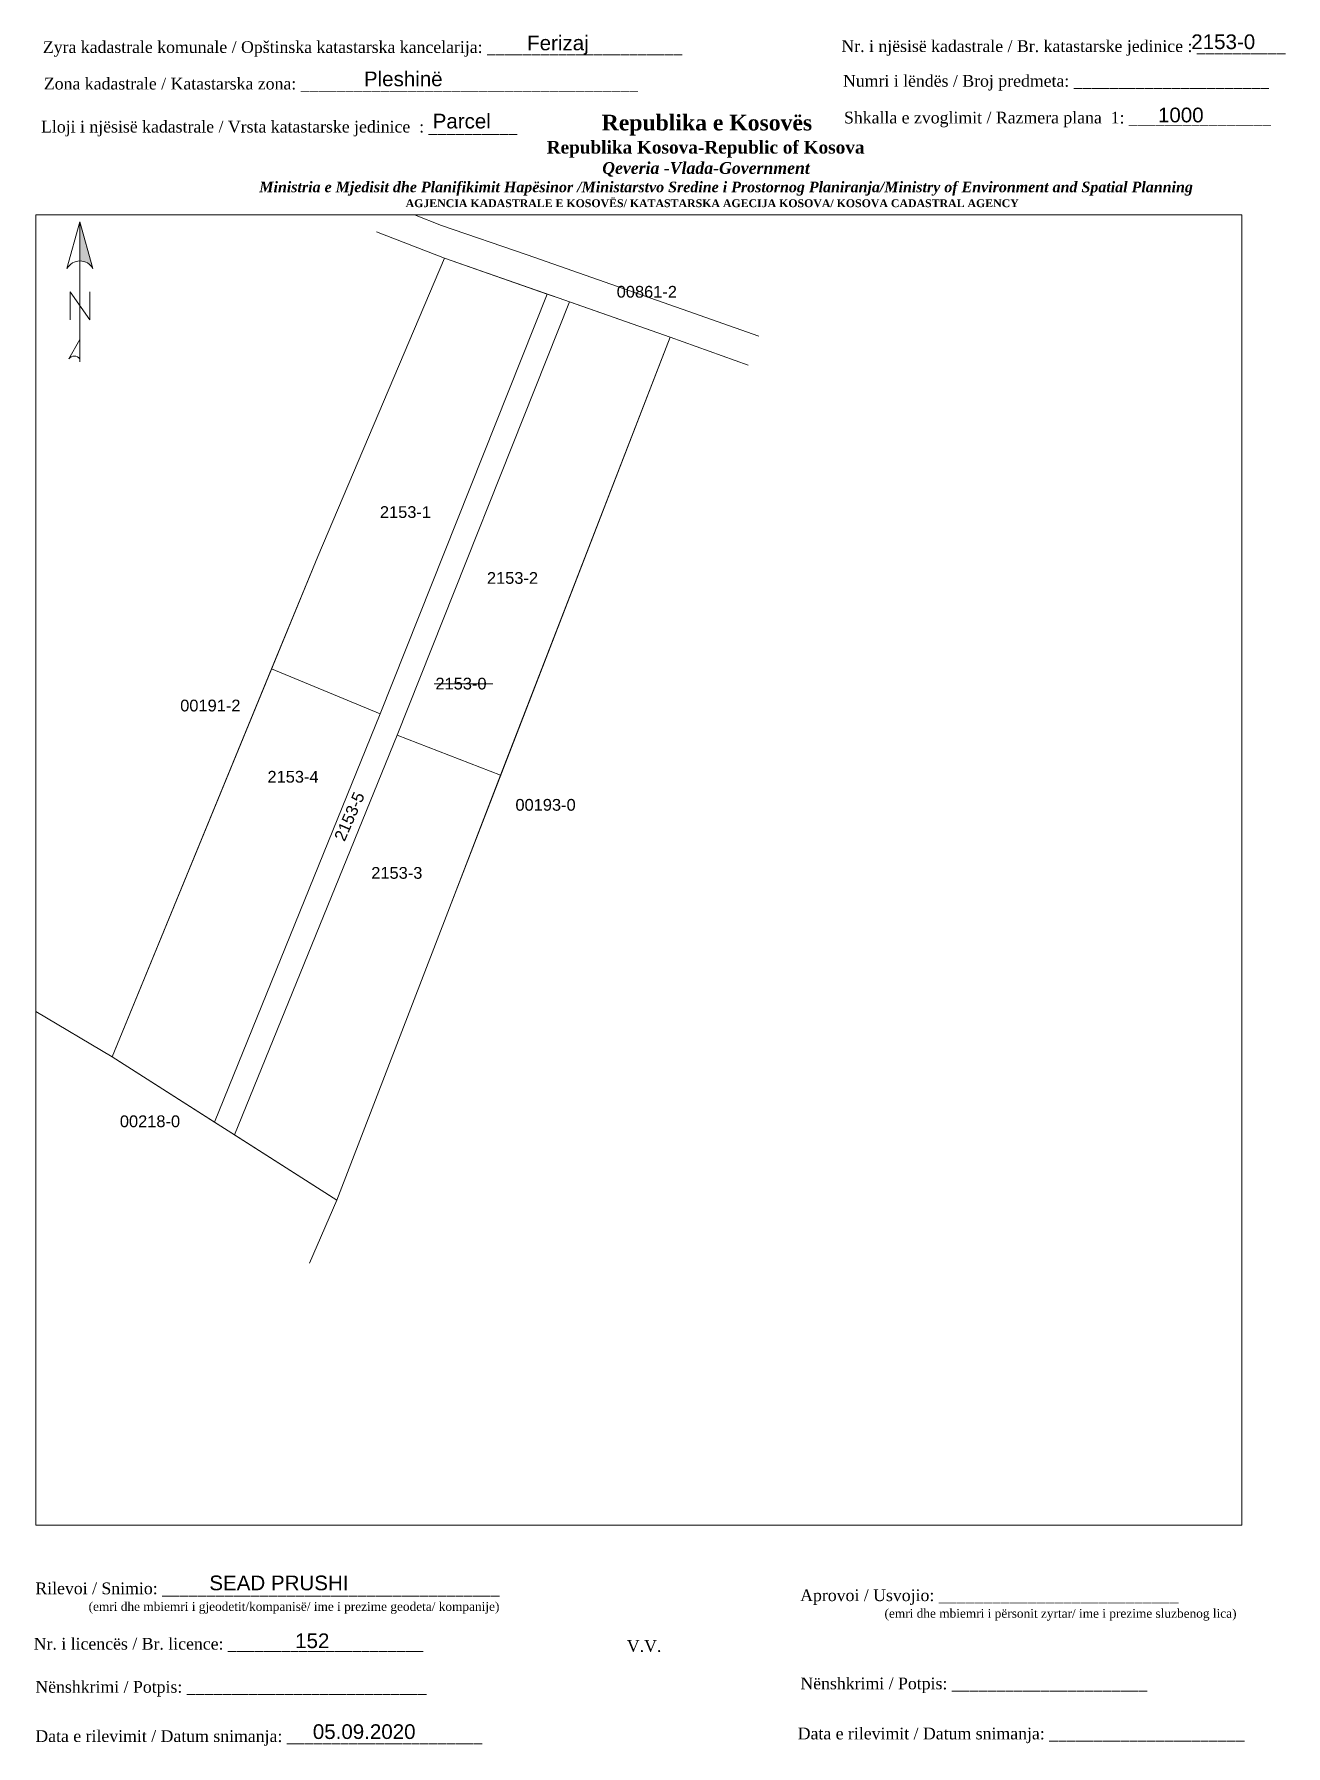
# Paper-space layout '2153' of a CAD drawing. Header units: metres. Extents: x 0 to 213, y 0 to 292.
# The model-space entities are those that its viewports show. They can reach past a viewport. Long polylines and large blocks are cut down to what shows.
import ezdxf
from ezdxf.enums import TextEntityAlignment as Align

# ---------------------------------------------------------------- set-up
doc = ezdxf.new("R2010")
doc.units = ezdxf.units.M
doc.layers.get('0').update_dxf_attribs({"lineweight": 0})
for name, color, linetype, lineweight in [('Korniza e jashtme', 7, 'Continuous', 0), ('Korniza e jashtme txt', 7, 'Continuous', 0), ('nr parc fqinj', 8, 'Continuous', 0), ('Nr Parceles Baze', 7, 'Continuous', 0), ('Nr-Ri', 1, 'Continuous', 0), ('Par-Re', 1, 'Continuous', 0), ('parc baze poligon', 7, 'Continuous', 0), ('parc fqinje', 8, 'Continuous', 0)]:
    doc.layers.add(name, color=color, linetype=linetype, lineweight=lineweight)
doc.styles.get("Standard").update_dxf_attribs({"font": 'arial.ttf'})

# ---------------------------------------------------------------- blocks, each defined once
blk = doc.blocks.new('*U54')
at = {"linetype": 'ByBlock', "lineweight": -2}
blk.add_hatch(color=0, dxfattribs=at).paths.add_polyline_path([(0, 562), (0, 301, -0.269143), (87, 250)])
at = {"color": 0, "linetype": 'ByBlock', "lineweight": -2}
for points in [[(87, 250, 0.580323), (-87, 250), (0, 562), (87, 250), (0, 562), (0, 300)], [(0, -356, 0.5), (-75, -356), (0, -225)]]:
    blk.add_lwpolyline(points, format="xyb", dxfattribs=at)
for points in [[(0, -375), (0, 562)], [(-66, -94), (-66, 94), (66, -94), (66, 94)]]:
    blk.add_lwpolyline(points, dxfattribs=at)
blk = doc.blocks.new('ACMAP_ANN_TEMPLATE_PIN-SUN')
blk.add_attdef('PIN', text='', height=2).set_placement((366708.21, 310584.18), align=Align.MIDDLE)

msp = doc.modelspace()

# ---------------------------------------------------------------- linework, layer by layer
at = {"layer": 'Par-Re', "flags": 128}
for points in [[(7511165.49, 4691166.19), (7511147.99, 4691172.29), (7511126.45, 4691121.53), (7511118.6, 4691102.44), (7511137.09, 4691094.79)], [(7511112.3, 4691023.11), (7511110.59, 4691024.2), (7511108.87, 4691025.3), (7511137.09, 4691094.79), (7511165.49, 4691166.19), (7511167.38, 4691165.54), (7511169.27, 4691164.88), (7511139.95, 4691091.15)], [(7511186.43, 4691158.89), (7511169.27, 4691164.88), (7511139.95, 4691091.15), (7511157.57, 4691084.33)], [(7511137.09, 4691094.79), (7511118.6, 4691102.44), (7511091.46, 4691036.39), (7511108.87, 4691025.3)], [(7511148.84, 4691061.79), (7511157.57, 4691084.33), (7511139.95, 4691091.15), (7511112.3, 4691023.11), (7511129.71, 4691012.01)]]:
    msp.add_lwpolyline(points, close=True, dxfattribs=at)
msp.add_lwpolyline([(7511146.28, 4691099.88), (7511156.25, 4691099.88)], dxfattribs=at)
at = {"layer": 'parc baze poligon'}
msp.add_lwpolyline([(7511186.43, 4691158.89), (7511148.84, 4691061.79), (7511129.71, 4691012.01), (7511110.59, 4691024.2), (7511091.46, 4691036.39), (7511126.45, 4691121.53), (7511147.99, 4691172.29), (7511167.38, 4691165.54)], close=True, dxfattribs=at)
at = {"layer": 'parc fqinje'}
for points in [[(7511138.53, 4691181.4), (7511147.5, 4691177.88), (7511162.07, 4691172.91), (7511188.46, 4691163.63), (7511201.49, 4691159.03)], [(7511136.46, 4691176.82), (7511147.99, 4691172.29), (7511126.45, 4691121.53), (7511091.46, 4691036.39), (7511077.03, 4691045)], [(7511199.7, 4691154.11), (7511186.43, 4691158.89), (7511167.38, 4691165.54), (7511147.99, 4691172.29), (7511136.46, 4691176.82)], [(7511125.03, 4691001.28), (7511129.71, 4691012.01), (7511148.84, 4691061.79), (7511186.43, 4691158.89), (7511199.7, 4691154.11)], [(7511077.03, 4691045), (7511091.46, 4691036.39), (7511110.59, 4691024.2), (7511129.71, 4691012.01), (7511125.03, 4691001.28)]]:
    msp.add_lwpolyline(points, dxfattribs=at)

# ---------------------------------------------------------------- block references
at = {"layer": 'nr parc fqinj'}
ref = msp.add_blockref('ACMAP_ANN_TEMPLATE_PIN-SUN', (7217815.87, 4442699.26), dxfattribs=dict(at, xscale=0.8, yscale=0.8, zscale=0.8))
ref.add_attrib('PIN', '00861-2', dxfattribs={"layer": '0', "height": 2}).set_placement((7511182.44, 4691166.6), align=Align.MIDDLE)
ref = msp.add_blockref('ACMAP_ANN_TEMPLATE_PIN-SUN', (7217741.61, 4442628.84), dxfattribs=dict(at, xscale=0.8, yscale=0.8, zscale=0.8))
ref.add_attrib('PIN', '00191-2', dxfattribs={"layer": '0', "height": 2}).set_placement((7511108.17, 4691096.19), align=Align.MIDDLE)
ref = msp.add_blockref('ACMAP_ANN_TEMPLATE_PIN-SUN', (7217798.65, 4442611.94), dxfattribs=dict(at, xscale=0.8, yscale=0.8, zscale=0.8))
ref.add_attrib('PIN', '00193-0', dxfattribs={"layer": '0', "height": 2}).set_placement((7511165.21, 4691079.29), align=Align.MIDDLE)
ref = msp.add_blockref('ACMAP_ANN_TEMPLATE_PIN-SUN', (7217731.34, 4442558.09), dxfattribs=dict(at, xscale=0.8, yscale=0.8, zscale=0.8))
ref.add_attrib('PIN', '00218-0', dxfattribs={"layer": '0', "height": 2}).set_placement((7511097.9, 4691025.44), align=Align.MIDDLE)

# ---------------------------------------------------------------- texts
at = {"layer": 'Nr Parceles Baze'}
msp.add_text('2153-0', height=2, dxfattribs=at).set_placement((7511146.47, 4691098.92))
at = {"layer": 'Nr-Ri'}
for s, p in [('2153-1', (7511137.02, 4691128.11)), ('2153-2', (7511155.23, 4691116.9)), ('2153-4', (7511117.89, 4691083.07)), ('2153-3', (7511135.55, 4691066.71))]:
    msp.add_text(s, height=2, dxfattribs=at).set_placement(p)
msp.add_text('2153-5', height=2, rotation=66.3341, dxfattribs=at).set_placement((7511131, 4691072.93))

psp = doc.layouts.new('2153')

# ---------------------------------------------------------------- block references
at = {"xscale": 0.0254, "yscale": 0.0254, "zscale": 0.0254}
psp.add_blockref('*U54', (7.95, 245.33), dxfattribs=at)

# ---------------------------------------------------------------- texts
at = {"layer": 'Korniza e jashtme txt'}
for s, insert, char_height, width, attachment_point in [('Ferizaj', (84.04, 291.31), 2.5, 19.3474, 1), ('2153-0', (197.05, 291.51), 2.5, 23.5616, 1), ('{\\fTimes New Roman|b0|i0|c0|p18; Zyra kadastrale komunale / Opštinska katastarska kancelarija: ______________________}', (0.89, 290.36), 2, 114.6874, 1), ('{\\fTimes New Roman|b0|i0|c0|p18;Nr. i njësisë kadastrale / Br. katastarske jedinice : __________}', (137.52, 290.52), 2, 98.5379, 1), ('{\\fTimes New Roman|b0|i0|c0|p18; Zona kadastrale / Katastarska zona: ______________________________________}', (1.06, 284.14), 2, 101.8807, 1), ('Pleshinë', (56.27, 285.2), 2.5, 40.037, 1), ('{\\fTimes New Roman|b0|i0|c0|p18; Numri i lëndës / Broj predmeta: ______________________}', (137.03, 284.61), 2, 83.344, 1), ('{\\fTimes New Roman|b0|i0|c0|p18; Lloji i njësisë kadastrale / Vrsta katastarske jedinice  : __________ }', (0.58, 276.81), 2, 108.0893, 1), ('\\pi77.297;{\\fBook Antiqua|b1|i0|c0|p18;\\H1.333x;Republika e Kosovës\\fTimes New Roman|b1|i0|c0|p18;\\P\\pi67.927;\\fBook Antiqua|b1|i0|c0|p18;\\H0.8125x;Republika Kosova-Republic of Kosova\\fTimes New Roman|b1|i0|c0|p18;\\P\\pi77.378;\\fBook Antiqua|b1|i1|c0|p18;\\H0.9233x;Qeveria -Vlada-Government \\P\\pi13.032,l6,t23.033;\\fTimes New Roman|b1|i1|c0|p18;\\H0.9x;Ministria e Mjedisit dhe Planifikimit Hapësinor /Ministarstvo Sredine i Prostornog Planiranja/Ministry of Environment and Spatial Planning\\P\\pi43.931,l0,tz;\\fBook Antiqua|b1|i0|c0|p18;\\H0.7406x;AGJENCIA KADASTRALE E KOSOVËS/ KATASTARSKA AGECIJA KOSOVA/ KOSOVA CADASTRAL AGENCY}', (19.44, 277.84), 2, 191.8237, 1), ('{\\fArial|b0|i0|c0|p34;Parcel}', (67.97, 278.01), 2.5, 14.2476, 1), ('{\\fTimes New Roman|b0|i0|c0|p18; Shkalla e zvoglimit / Razmera plana  1: ________________}', (137.2, 278.36), 2, 98.5379, 1), ('1000', (191.38, 279.05), 2.5, 19.3474, 1), ('SEAD PRUSHI', (29.97, 29.26), 2.5, 35.1364, 1), ('{\\fTimes New Roman|b0|i0|c0|p18; Rilevoi / Snimio: ______________________________________\\P             \\H0.75x;(emri dhe mbiemri i gjeodetit/kompanisë/ ime i prezime geodeta/ kompanije)}', (-0.39, 28.08), 2, 87.3883, 1), ('{\\fTimes New Roman|b0|i0|c0|p18; Aprovoi / Usvojio: ___________________________\\P                    \\H0.75x;(emri dhe mbiemri i përsonit zyrtar/ ime i prezime sluzbenog lica)}', (129.75, 26.91), 2, 83.344, 1), ('{\\fTimes New Roman|b0|i0|c0|p18; Nr. i licencës / Br. licence: ______________________\\P                                }', (-0.67, 18.65), 2, 83.344, 1), ('152', (44.57, 19.41), 2.5, 5.2174, 1), ('{\\fTimes New Roman|b0|i0|c0|p18;V.V.                                 }', (101.01, 18.27), 2, 9.4297, 1), ('{\\fTimes New Roman|b0|i0|c0|p18; Nënshkrimi / Potpis: ______________________\\P                                 }', (189.53, 11.9), 2, 83.344, 3), ('{\\fTimes New Roman|b0|i0|c0|p18; Nënshkrimi / Potpis: ___________________________\\P                                 }', (-0.39, 11.32), 2, 83.344, 1), ('{\\fTimes New Roman|b0|i0|c0|p18; Data e rilevimit / Datum snimanja: ______________________\\P                                 }', (-0.39, 2.94), 2, 83.344, 1), ('05.09.2020', (47.58, 3.95), 2.5, 19.3474, 1), ('{\\fTimes New Roman|b0|i0|c0|p18; Data e rilevimit / Datum snimanja: ______________________\\P                                 }', (206.1, 3.38), 2, 83.344, 3)]:
    psp.add_mtext(s, dxfattribs=dict(at, insert=insert, char_height=char_height, width=width, attachment_point=attachment_point))

# ---------------------------------------------------------------- viewports
at = {"layer": 'Korniza e jashtme', "view_target_point": (7499131.1, 4689980.52), "view_twist_angle": 360}
psp.add_viewport(center=(103.03, 149.32), size=(205.19, 222.973), view_center_point=(12049.96, 1087.68), view_height=222.973, dxfattribs=at)

doc.saveas('drawing.dxf')
